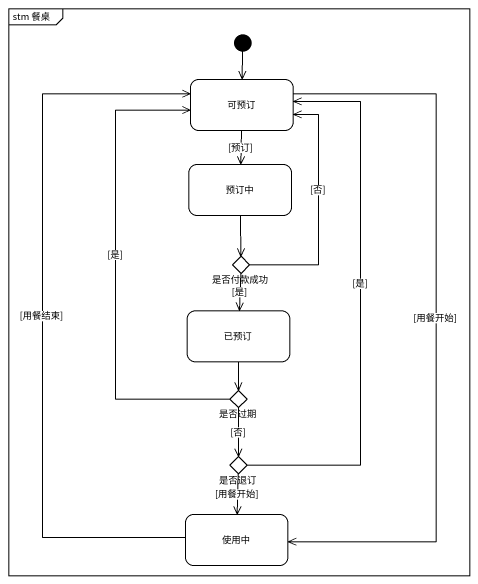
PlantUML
@startuml
mainframe stm 餐桌
hide empty description
state 可预订
state 预订中
state 是否付款成功 <<choice>>
state 已预订
state 是否过期 <<choice>>
state 是否退订 <<choice>>
state 使用中
[*] --> 可预订
可预订 --> 预订中 : [预订]
可预订 --> 使用中 : [用餐开始]
预订中 --> 是否付款成功
是否付款成功 -up-> 可预订 : [否]
是否付款成功 --> 已预订 : [是]
已预订 --> 是否过期
是否过期 -up-> 可预订 : [是]
是否过期 --> 是否退订 : [否]
是否退订 -up-> 可预订 : [是]
是否退订 --> 使用中 : [用餐开始]
使用中 -up-> 可预订 : [用餐结束]
@enduml
